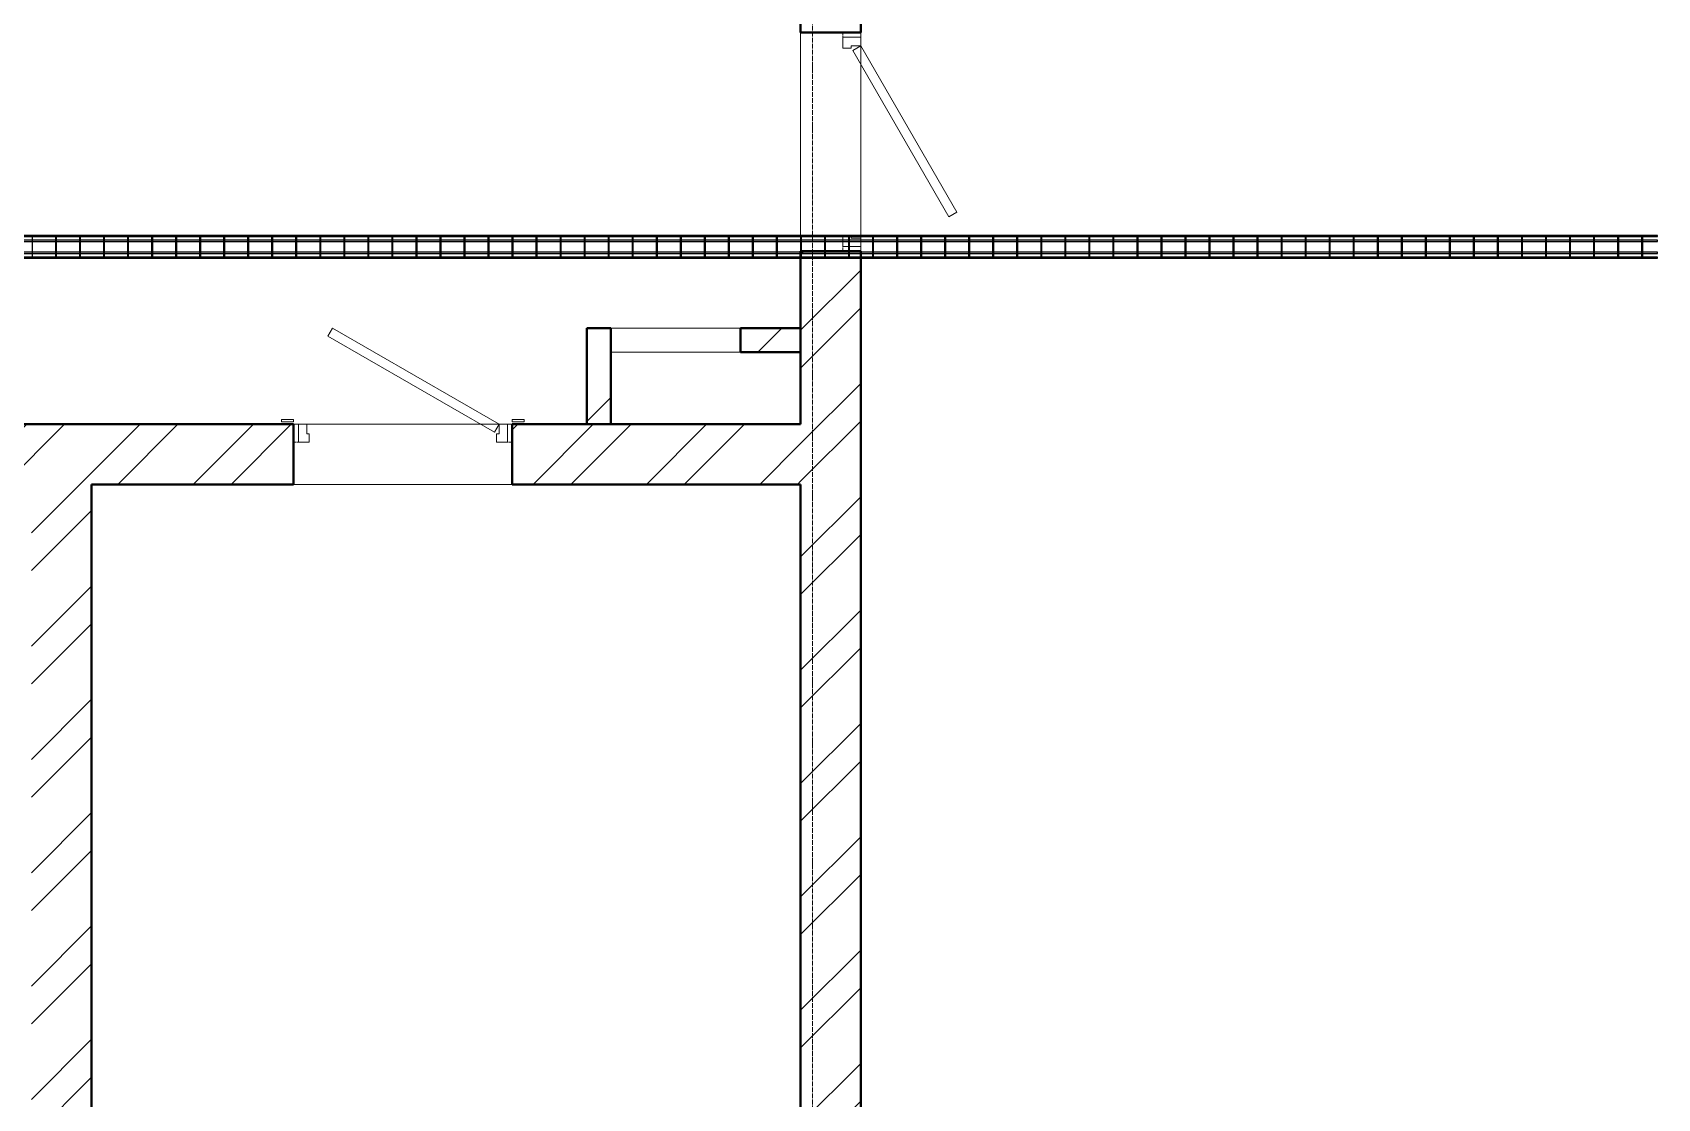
# Model space of a CAD drawing. Header units: millimetres. Extents: x 0 to 351840, y -132678 to 32417.
# Drawn here: x 318573 to 325335, y 4230 to 8665 of the extents above; entities that cross this region are included whole.
import ezdxf

# ---------------------------------------------------------------- set-up
doc = ezdxf.new("R2010")
doc.units = ezdxf.units.MM
doc.linetypes.add('BI_линия_сетки', pattern=[25, 20, -2.5, 0, -2.5])
doc.linetypes.add('BI_невидимые', pattern=[5, 3, -2])
for name, color, linetype, lineweight in [('Двери', 7, 'Continuous', 18), ('Оси', 7, 'Continuous', 9), ('Перекрытие', 7, 'Continuous', 18), ('Стены внутренние', 7, 'Continuous', 18), ('Стены несущие', 7, 'Continuous', 18)]:
    doc.layers.add(name, color=color, linetype=linetype, lineweight=lineweight)
pattern_1 = [(45, (5685.96, 5809.43), (-235.7317, 235.7317), []), (45, (5843.12, 5809.43), (-235.7317, 235.7317), [])]
pattern_2 = [(45, (5685.96, 5809.43), (-212.132, 212.132), [])]

# ---------------------------------------------------------------- blocks, each defined once
blk = doc.blocks.new('_Двери_Металлическая_Однопольная_Техническая_для_гребенок - _дверь_ДМВ_2200-910_П Д-22_-7640914--01 Подвал__-3_000____Отделочный_')
at = {"layer": 'Двери', "color": 9, "lineweight": 9}
for p, q in [((-187, 491.7), (-167.8, 525)), ((505.8, 91.7), (-187, 491.7)), ((-167.8, 525), (525, 125)), ((-330, 145), (-380, 145)), ((-380, 145), (-380, 135)), ((-330, 135), (-330, 145)), ((630, 145), (580, 145)), ((580, 145), (580, 135)), ((630, 135), (630, 145)), ((-380, 135), (-330, 135)), ((-275, 125), (-310, 125)), ((-310, 125), (-310, 50)), ((-275, 85), (-275, 125)), ((-265, 85), (-275, 85)), ((-265, 50), (-265, 85)), ((525, 125), (505.8, 91.7)), ((515, 85), (525, 85)), ((515, 50), (515, 85)), ((525, 125), (560, 125)), ((525, 85), (525, 125)), ((560, 125), (560, 50)), ((580, 135), (630, 135)), ((-310, 50), (-265, 50)), ((560, 50), (515, 50))]:
    blk.add_line(p, q, dxfattribs=at)
at = {"layer": 'Двери', "color": 9, "linetype": 'BI_невидимые', "lineweight": 9}
for p, q in [((-330, 50), (-330, 125)), ((-330, 125), (-310, 125)), ((-330, 50), (-330, 125)), ((-330, 125), (-310, 125)), ((-310, 125), (-310, 50)), ((-310, 125), (-310, 50)), ((560, 50), (560, 125)), ((560, 125), (580, 125)), ((560, 50), (560, 125)), ((560, 125), (580, 125)), ((580, 125), (580, 50)), ((580, 125), (580, 50)), ((-310, 50), (-330, 50)), ((-310, 50), (-330, 50)), ((580, 50), (560, 50)), ((580, 50), (560, 50))]:
    blk.add_line(p, q, dxfattribs=at)
blk = doc.blocks.new('_Двери_Металлические_Однопольная_Техническая_1_3_4_8 - _дверь_ДМВ_2200-910_Л Д-7  перемычка-7812094--01 Подвал__-3_000____Отделочный_')
at = {"layer": 'Двери', "color": 9, "lineweight": 9}
for p, q in [((417.8, 525), (-275, 125)), ((-255.8, 91.7), (437, 491.7)), ((437, 491.7), (417.8, 525)), ((-310, 125), (-310, 50)), ((-275, 125), (-310, 125)), ((-275, 125), (-255.8, 91.7)), ((-275, 85), (-275, 125)), ((-265, 85), (-275, 85)), ((-265, 50), (-265, 85)), ((515, 85), (525, 85)), ((515, 50), (515, 85)), ((525, 125), (560, 125)), ((525, 85), (525, 125)), ((560, 125), (560, 50)), ((-310, 50), (-265, 50)), ((560, 50), (515, 50))]:
    blk.add_line(p, q, dxfattribs=at)
at = {"layer": 'Двери', "color": 9, "linetype": 'BI_невидимые', "lineweight": 9}
for p, q in [((-330, 50), (-330, 125)), ((-330, 125), (-310, 125)), ((-330, 50), (-330, 125)), ((-330, 125), (-310, 125)), ((-310, 125), (-310, 50)), ((-310, 125), (-310, 50)), ((560, 50), (560, 125)), ((560, 125), (580, 125)), ((560, 50), (560, 125)), ((560, 125), (580, 125)), ((580, 125), (580, 50)), ((580, 125), (580, 50)), ((-310, 50), (-330, 50)), ((-310, 50), (-330, 50)), ((580, 50), (560, 50)), ((580, 50), (560, 50))]:
    blk.add_line(p, q, dxfattribs=at)
blk = doc.blocks.new('Подоснова подвал')
at = {"layer": 'Стены внутренние', "lineweight": 9}
h = blk.add_hatch(dxfattribs=at)
h.set_pattern_fill('FP_38', color=9, angle=45, style=0, pattern_type=2)
h.set_pattern_definition([(45, (5685.96, 5809.43), (-235.7317, 235.7317), []), (45, (5843.12, 5809.43), (-235.7317, 235.7317), [])])
h.paths.add_polyline_path([(27286, 6009.4), (27286, 11879.4), (27036, 11879.4), (27036, 6009.4), (27189.1, 6009.4)])
h = blk.add_hatch(dxfattribs=at)
h.set_pattern_fill('FP_49', color=9, style=0, pattern_type=2)
h.set_pattern_definition(pattern_2)
h.paths.add_polyline_path([(26245.8, 11159.4), (26245.8, 11559.4), (26145.8, 11559.4), (26145.8, 11159.4)])
h = blk.add_hatch(dxfattribs=at)
h.set_pattern_fill('FP_49', color=9, style=0, pattern_type=2)
h.set_pattern_definition(pattern_2)
h.paths.add_polyline_path([(27036, 11459.4), (27036, 11559.4), (26785.8, 11559.4), (26785.8, 11459.4)])
h = blk.add_hatch(dxfattribs=at)
h.set_pattern_fill('FP_37', color=9, angle=45, style=0, pattern_type=2)
h.set_pattern_definition(pattern_1)
h.paths.add_polyline_path([(27036, 10909.4), (27036, 11159.4), (25836, 11159.4), (25836, 10909.4)])
h.paths.add_polyline_path([(24114, 10909.4), (24926, 10909.4), (24926, 11159.4), (23186, 11159.4), (23186, 10909.4), (24086, 10909.4)])
h.paths.add_polyline_path([(22276, 10909.4), (22276, 11159.4), (21461, 11159.4), (21461, 10909.4), (21986, 10909.4)])
h.paths.add_polyline_path([(19836, 10909.4), (20551, 10909.4), (20551, 11159.4), (5736, 11159.4), (5736, 10909.4), (19586, 10909.4)])
h = blk.add_hatch(dxfattribs=at)
h.set_pattern_fill('FP_37', color=9, angle=45, style=0, pattern_type=2)
h.set_pattern_definition(pattern_1)
h.paths.add_polyline_path([(24086, 5859.4), (24086, 10909.4), (23836, 10909.4), (23836, 5859.4)])
at = {"layer": 'Оси', "color": 9, "linetype": 'BI_линия_сетки'}
blk.add_line((27086, 799.9), (27086, 35999.7), dxfattribs=at)
at = {"layer": 'Перекрытие', "color": 9, "lineweight": 9}
for p, q in [((27036, 11879.4), (27036, 12789.4)), ((27286, 12789.4), (27286, 11879.4)), ((24926, 11159.4), (25836, 11159.4)), ((25836, 10909.4), (24926, 10909.4))]:
    blk.add_line(p, q, dxfattribs=at)
at = {"layer": 'Стены внутренние', "color": 9}
for p, q in [((26245.8, 11559.4), (26785.8, 11559.4)), ((26785.8, 11459.4), (26245.8, 11459.4))]:
    blk.add_line(p, q, dxfattribs=at)
at = {"layer": 'Стены несущие', "color": 9, "lineweight": 40}
for p, q in [((27036, 13509.4), (27036, 12789.4)), ((27286, 12789.4), (27286, 13509.4)), ((27036, 12789.4), (27286, 12789.4)), ((27286, 11879.4), (27036, 11879.4)), ((27036, 11879.4), (27036, 11159.4)), ((27286, 6009.4), (27286, 11879.4)), ((26245.8, 11559.4), (26145.8, 11559.4)), ((26145.8, 11559.4), (26145.8, 11159.4)), ((26245.8, 11159.4), (26245.8, 11559.4)), ((27036, 11559.4), (26785.8, 11559.4)), ((26785.8, 11559.4), (26785.8, 11459.4)), ((26785.8, 11459.4), (27036, 11459.4)), ((24926, 11159.4), (23186, 11159.4)), ((24926, 10909.4), (24926, 11159.4)), ((27036, 11159.4), (25836, 11159.4)), ((25836, 11159.4), (25836, 10909.4)), ((24086, 10909.4), (24926, 10909.4)), ((24086, 5859.4), (24086, 10909.4)), ((25836, 10909.4), (27036, 10909.4)), ((27036, 10909.4), (27036, 6009.4))]:
    blk.add_line(p, q, dxfattribs=at)
at = {"layer": 'Двери', "color": 9, "rotation": 269.9999999999997}
blk.add_blockref('_Двери_Металлические_Однопольная_Техническая_1_3_4_8 - _дверь_ДМВ_2200-910_Л Д-7  перемычка-7812094--01 Подвал__-3_000____Отделочный_', (27161, 12459.4), dxfattribs=at)
at = {"layer": 'Двери', "color": 9}
blk.add_blockref('_Двери_Металлическая_Однопольная_Техническая_для_гребенок - _дверь_ДМВ_2200-910_П Д-22_-7640914--01 Подвал__-3_000____Отделочный_', (25256, 11034.4), dxfattribs=at)
blk = doc.blocks.new('*U81')
at = {"color": 0, "linetype": 'ByBlock', "lineweight": -2}
for p, q in [((24753.8, 47.5), (187, 47.5)), ((287.3, 42.5), (24753.8, 42.5)), ((24753.8, 27.5), (292.3, 27.5)), ((292.3, 22.5), (24753.8, 22.5)), ((17992.3, 41.5), (17992.3, 42.5)), ((17992.3, 40), (17992.3, 41.5)), ((17992.3, 37.5), (17992.3, 40)), ((17992.3, -37.5), (17992.3, 37.5)), ((18087.3, 42.5), (18087.3, 41.5)), ((18087.3, 41.5), (18087.3, 40)), ((18087.3, 40), (18087.3, 37.5)), ((18087.3, 37.5), (18087.3, -37.5)), ((18092.3, 41.5), (18092.3, 42.5)), ((18092.3, 40), (18092.3, 41.5)), ((18092.3, 37.5), (18092.3, 40)), ((18092.3, -37.5), (18092.3, 37.5)), ((18187.3, 42.5), (18187.3, 41.5)), ((18187.3, 41.5), (18187.3, 40)), ((18187.3, 40), (18187.3, 37.5)), ((18187.3, 37.5), (18187.3, -37.5)), ((18192.3, 41.5), (18192.3, 42.5)), ((18192.3, 40), (18192.3, 41.5)), ((18192.3, 37.5), (18192.3, 40)), ((18192.3, -37.5), (18192.3, 37.5)), ((18287.3, 42.5), (18287.3, 41.5)), ((18287.3, 41.5), (18287.3, 40)), ((18287.3, 40), (18287.3, 37.5)), ((18287.3, 37.5), (18287.3, -37.5)), ((18292.3, 41.5), (18292.3, 42.5)), ((18292.3, 40), (18292.3, 41.5)), ((18292.3, 37.5), (18292.3, 40)), ((18292.3, -37.5), (18292.3, 37.5)), ((18387.3, 42.5), (18387.3, 41.5)), ((18387.3, 41.5), (18387.3, 40)), ((18387.3, 40), (18387.3, 37.5)), ((18387.3, 37.5), (18387.3, -37.5)), ((18392.3, 41.5), (18392.3, 42.5)), ((18392.3, 40), (18392.3, 41.5)), ((18392.3, 37.5), (18392.3, 40)), ((18392.3, -37.5), (18392.3, 37.5)), ((18487.3, 42.5), (18487.3, 41.5)), ((18487.3, 41.5), (18487.3, 40)), ((18487.3, 40), (18487.3, 37.5)), ((18487.3, 37.5), (18487.3, -37.5)), ((18492.3, 41.5), (18492.3, 42.5)), ((18492.3, 40), (18492.3, 41.5)), ((18492.3, 37.5), (18492.3, 40)), ((18492.3, -37.5), (18492.3, 37.5)), ((18587.3, 42.5), (18587.3, 41.5)), ((18587.3, 41.5), (18587.3, 40)), ((18587.3, 40), (18587.3, 37.5)), ((18587.3, 37.5), (18587.3, -37.5)), ((18592.3, 41.5), (18592.3, 42.5)), ((18592.3, 40), (18592.3, 41.5)), ((18592.3, 37.5), (18592.3, 40)), ((18592.3, -37.5), (18592.3, 37.5)), ((18687.3, 42.5), (18687.3, 41.5)), ((18687.3, 41.5), (18687.3, 40)), ((18687.3, 40), (18687.3, 37.5)), ((18687.3, 37.5), (18687.3, -37.5)), ((18692.3, 41.5), (18692.3, 42.5)), ((18692.3, 40), (18692.3, 41.5)), ((18692.3, 37.5), (18692.3, 40)), ((18692.3, -37.5), (18692.3, 37.5)), ((18787.3, 42.5), (18787.3, 41.5)), ((18787.3, 41.5), (18787.3, 40)), ((18787.3, 40), (18787.3, 37.5)), ((18787.3, 37.5), (18787.3, -37.5)), ((18792.3, 41.5), (18792.3, 42.5)), ((18792.3, 40), (18792.3, 41.5)), ((18792.3, 37.5), (18792.3, 40)), ((18792.3, -37.5), (18792.3, 37.5)), ((18887.3, 42.5), (18887.3, 41.5)), ((18887.3, 41.5), (18887.3, 40)), ((18887.3, 40), (18887.3, 37.5)), ((18887.3, 37.5), (18887.3, -37.5)), ((18892.3, 41.5), (18892.3, 42.5)), ((18892.3, 40), (18892.3, 41.5)), ((18892.3, 37.5), (18892.3, 40)), ((18892.3, -37.5), (18892.3, 37.5)), ((18987.3, 42.5), (18987.3, 41.5)), ((18987.3, 41.5), (18987.3, 40)), ((18987.3, 40), (18987.3, 37.5)), ((18987.3, 37.5), (18987.3, -37.5)), ((18992.3, 41.5), (18992.3, 42.5)), ((18992.3, 40), (18992.3, 41.5)), ((18992.3, 37.5), (18992.3, 40)), ((18992.3, -37.5), (18992.3, 37.5)), ((19087.3, 42.5), (19087.3, 41.5)), ((19087.3, 41.5), (19087.3, 40)), ((19087.3, 40), (19087.3, 37.5)), ((19087.3, 37.5), (19087.3, -37.5)), ((19092.3, 41.5), (19092.3, 42.5)), ((19092.3, 40), (19092.3, 41.5)), ((19092.3, 37.5), (19092.3, 40)), ((19092.3, -37.5), (19092.3, 37.5)), ((19187.3, 42.5), (19187.3, 41.5)), ((19187.3, 41.5), (19187.3, 40)), ((19187.3, 40), (19187.3, 37.5)), ((19187.3, 37.5), (19187.3, -37.5)), ((19192.3, 41.5), (19192.3, 42.5)), ((19192.3, 40), (19192.3, 41.5)), ((19192.3, 37.5), (19192.3, 40)), ((19192.3, -37.5), (19192.3, 37.5)), ((19287.3, 42.5), (19287.3, 41.5)), ((19287.3, 41.5), (19287.3, 40)), ((19287.3, 40), (19287.3, 37.5)), ((19287.3, 37.5), (19287.3, -37.5)), ((19292.3, 41.5), (19292.3, 42.5)), ((19292.3, 40), (19292.3, 41.5)), ((19292.3, 37.5), (19292.3, 40)), ((19292.3, -37.5), (19292.3, 37.5)), ((19387.3, 42.5), (19387.3, 41.5)), ((19387.3, 41.5), (19387.3, 40)), ((19387.3, 40), (19387.3, 37.5)), ((19387.3, 37.5), (19387.3, -37.5)), ((19392.3, 41.5), (19392.3, 42.5)), ((19392.3, 40), (19392.3, 41.5)), ((19392.3, 37.5), (19392.3, 40)), ((19392.3, -37.5), (19392.3, 37.5)), ((19487.3, 42.5), (19487.3, 41.5)), ((19487.3, 41.5), (19487.3, 40)), ((19487.3, 40), (19487.3, 37.5)), ((19487.3, 37.5), (19487.3, -37.5)), ((19492.3, 41.5), (19492.3, 42.5)), ((19492.3, 40), (19492.3, 41.5)), ((19492.3, 37.5), (19492.3, 40)), ((19492.3, -37.5), (19492.3, 37.5)), ((19587.3, 42.5), (19587.3, 41.5)), ((19587.3, 41.5), (19587.3, 40)), ((19587.3, 40), (19587.3, 37.5)), ((19587.3, 37.5), (19587.3, -37.5)), ((19592.3, 41.5), (19592.3, 42.5)), ((19592.3, 40), (19592.3, 41.5)), ((19592.3, 37.5), (19592.3, 40)), ((19592.3, -37.5), (19592.3, 37.5)), ((19687.3, 42.5), (19687.3, 41.5)), ((19687.3, 41.5), (19687.3, 40)), ((19687.3, 40), (19687.3, 37.5)), ((19687.3, 37.5), (19687.3, -37.5)), ((19692.3, 41.5), (19692.3, 42.5)), ((19692.3, 40), (19692.3, 41.5)), ((19692.3, 37.5), (19692.3, 40)), ((19692.3, -37.5), (19692.3, 37.5)), ((19787.3, 42.5), (19787.3, 41.5)), ((19787.3, 41.5), (19787.3, 40)), ((19787.3, 40), (19787.3, 37.5)), ((19787.3, 37.5), (19787.3, -37.5)), ((19792.3, 41.5), (19792.3, 42.5)), ((19792.3, 40), (19792.3, 41.5)), ((19792.3, 37.5), (19792.3, 40)), ((19792.3, -37.5), (19792.3, 37.5)), ((19887.3, 42.5), (19887.3, 41.5)), ((19887.3, 41.5), (19887.3, 40)), ((19887.3, 40), (19887.3, 37.5)), ((19887.3, 37.5), (19887.3, -37.5)), ((19892.3, 41.5), (19892.3, 42.5)), ((19892.3, 40), (19892.3, 41.5)), ((19892.3, 37.5), (19892.3, 40)), ((19892.3, -37.5), (19892.3, 37.5)), ((19987.3, 42.5), (19987.3, 41.5)), ((19987.3, 41.5), (19987.3, 40)), ((19987.3, 40), (19987.3, 37.5)), ((19987.3, 37.5), (19987.3, -37.5)), ((19992.3, 41.5), (19992.3, 42.5)), ((19992.3, 40), (19992.3, 41.5)), ((19992.3, 37.5), (19992.3, 40)), ((19992.3, -37.5), (19992.3, 37.5)), ((20087.3, 42.5), (20087.3, 41.5)), ((20087.3, 41.5), (20087.3, 40)), ((20087.3, 40), (20087.3, 37.5)), ((20087.3, 37.5), (20087.3, -37.5)), ((20092.3, 41.5), (20092.3, 42.5)), ((20092.3, 40), (20092.3, 41.5)), ((20092.3, 37.5), (20092.3, 40)), ((20092.3, -37.5), (20092.3, 37.5)), ((20187.3, 42.5), (20187.3, 41.5)), ((20187.3, 41.5), (20187.3, 40)), ((20187.3, 40), (20187.3, 37.5)), ((20187.3, 37.5), (20187.3, -37.5)), ((20192.3, 41.5), (20192.3, 42.5)), ((20192.3, 40), (20192.3, 41.5)), ((20192.3, 37.5), (20192.3, 40)), ((20192.3, -37.5), (20192.3, 37.5)), ((20287.3, 42.5), (20287.3, 41.5)), ((20287.3, 41.5), (20287.3, 40)), ((20287.3, 40), (20287.3, 37.5)), ((20287.3, 37.5), (20287.3, -37.5)), ((20292.3, 41.5), (20292.3, 42.5)), ((20292.3, 40), (20292.3, 41.5)), ((20292.3, 37.5), (20292.3, 40)), ((20292.3, -37.5), (20292.3, 37.5)), ((20387.3, 42.5), (20387.3, 41.5)), ((20387.3, 41.5), (20387.3, 40)), ((20387.3, 40), (20387.3, 37.5)), ((20387.3, 37.5), (20387.3, -37.5)), ((20392.3, 41.5), (20392.3, 42.5)), ((20392.3, 40), (20392.3, 41.5)), ((20392.3, 37.5), (20392.3, 40)), ((20392.3, -37.5), (20392.3, 37.5)), ((20487.3, 42.5), (20487.3, 41.5)), ((20487.3, 41.5), (20487.3, 40)), ((20487.3, 40), (20487.3, 37.5)), ((20487.3, 37.5), (20487.3, -37.5)), ((20492.3, 41.5), (20492.3, 42.5)), ((20492.3, 40), (20492.3, 41.5)), ((20492.3, 37.5), (20492.3, 40)), ((20492.3, -37.5), (20492.3, 37.5)), ((20587.3, 42.5), (20587.3, 41.5)), ((20587.3, 41.5), (20587.3, 40)), ((20587.3, 40), (20587.3, 37.5)), ((20587.3, 37.5), (20587.3, -37.5)), ((20592.3, 41.5), (20592.3, 42.5)), ((20592.3, 40), (20592.3, 41.5)), ((20592.3, 37.5), (20592.3, 40)), ((20592.3, -37.5), (20592.3, 37.5)), ((20687.3, 42.5), (20687.3, 41.5)), ((20687.3, 41.5), (20687.3, 40)), ((20687.3, 40), (20687.3, 37.5)), ((20687.3, 37.5), (20687.3, -37.5)), ((20692.3, 41.5), (20692.3, 42.5)), ((20692.3, 40), (20692.3, 41.5)), ((20692.3, 37.5), (20692.3, 40)), ((20692.3, -37.5), (20692.3, 37.5)), ((20787.3, 42.5), (20787.3, 41.5)), ((20787.3, 41.5), (20787.3, 40)), ((20787.3, 40), (20787.3, 37.5)), ((20787.3, 37.5), (20787.3, -37.5)), ((20792.3, 41.5), (20792.3, 42.5)), ((20792.3, 40), (20792.3, 41.5)), ((20792.3, 37.5), (20792.3, 40)), ((20792.3, -37.5), (20792.3, 37.5)), ((20887.3, 42.5), (20887.3, 41.5)), ((20887.3, 41.5), (20887.3, 40)), ((20887.3, 40), (20887.3, 37.5)), ((20887.3, 37.5), (20887.3, -37.5)), ((20892.3, 41.5), (20892.3, 42.5)), ((20892.3, 40), (20892.3, 41.5)), ((20892.3, 37.5), (20892.3, 40)), ((20892.3, -37.5), (20892.3, 37.5)), ((20987.3, 42.5), (20987.3, 41.5)), ((20987.3, 41.5), (20987.3, 40)), ((20987.3, 40), (20987.3, 37.5)), ((20987.3, 37.5), (20987.3, -37.5)), ((20992.3, 41.5), (20992.3, 42.5)), ((20992.3, 40), (20992.3, 41.5)), ((20992.3, 37.5), (20992.3, 40)), ((20992.3, -37.5), (20992.3, 37.5)), ((21087.3, 42.5), (21087.3, 41.5)), ((21087.3, 41.5), (21087.3, 40)), ((21087.3, 40), (21087.3, 37.5)), ((21087.3, 37.5), (21087.3, -37.5)), ((21092.3, 41.5), (21092.3, 42.5)), ((21092.3, 40), (21092.3, 41.5)), ((21092.3, 37.5), (21092.3, 40)), ((21092.3, -37.5), (21092.3, 37.5)), ((21187.3, 42.5), (21187.3, 41.5)), ((21187.3, 41.5), (21187.3, 40)), ((21187.3, 40), (21187.3, 37.5)), ((21187.3, 37.5), (21187.3, -37.5)), ((21192.3, 41.5), (21192.3, 42.5)), ((21192.3, 40), (21192.3, 41.5)), ((21192.3, 37.5), (21192.3, 40)), ((21192.3, -37.5), (21192.3, 37.5)), ((21287.3, 42.5), (21287.3, 41.5)), ((21287.3, 41.5), (21287.3, 40)), ((21287.3, 40), (21287.3, 37.5)), ((21287.3, 37.5), (21287.3, -37.5)), ((21292.3, 41.5), (21292.3, 42.5)), ((21292.3, 40), (21292.3, 41.5)), ((21292.3, 37.5), (21292.3, 40)), ((21292.3, -37.5), (21292.3, 37.5)), ((21387.3, 42.5), (21387.3, 41.5)), ((21387.3, 41.5), (21387.3, 40)), ((21387.3, 40), (21387.3, 37.5)), ((21387.3, 37.5), (21387.3, -37.5)), ((21392.3, 41.5), (21392.3, 42.5)), ((21392.3, 40), (21392.3, 41.5)), ((21392.3, 37.5), (21392.3, 40)), ((21392.3, -37.5), (21392.3, 37.5)), ((21487.3, 42.5), (21487.3, 41.5)), ((21487.3, 41.5), (21487.3, 40)), ((21487.3, 40), (21487.3, 37.5)), ((21487.3, 37.5), (21487.3, -37.5)), ((21492.3, 41.5), (21492.3, 42.5)), ((21492.3, 40), (21492.3, 41.5)), ((21492.3, 37.5), (21492.3, 40)), ((21492.3, -37.5), (21492.3, 37.5)), ((21587.3, 42.5), (21587.3, 41.5)), ((21587.3, 41.5), (21587.3, 40)), ((21587.3, 40), (21587.3, 37.5)), ((21587.3, 37.5), (21587.3, -37.5)), ((21592.3, 41.5), (21592.3, 42.5)), ((21592.3, 40), (21592.3, 41.5)), ((21592.3, 37.5), (21592.3, 40)), ((21592.3, -37.5), (21592.3, 37.5)), ((21687.3, 42.5), (21687.3, 41.5)), ((21687.3, 41.5), (21687.3, 40)), ((21687.3, 40), (21687.3, 37.5)), ((21687.3, 37.5), (21687.3, -37.5)), ((21692.3, 41.5), (21692.3, 42.5)), ((21692.3, 40), (21692.3, 41.5)), ((21692.3, 37.5), (21692.3, 40)), ((21692.3, -37.5), (21692.3, 37.5)), ((21787.3, 42.5), (21787.3, 41.5)), ((21787.3, 41.5), (21787.3, 40)), ((21787.3, 40), (21787.3, 37.5)), ((21787.3, 37.5), (21787.3, -37.5)), ((21792.3, 41.5), (21792.3, 42.5)), ((21792.3, 40), (21792.3, 41.5)), ((21792.3, 37.5), (21792.3, 40)), ((21792.3, -37.5), (21792.3, 37.5)), ((21887.3, 42.5), (21887.3, 41.5)), ((21887.3, 41.5), (21887.3, 40)), ((21887.3, 40), (21887.3, 37.5)), ((21887.3, 37.5), (21887.3, -37.5)), ((21892.3, 41.5), (21892.3, 42.5)), ((21892.3, 40), (21892.3, 41.5)), ((21892.3, 37.5), (21892.3, 40)), ((21892.3, -37.5), (21892.3, 37.5)), ((21987.3, 42.5), (21987.3, 41.5)), ((21987.3, 41.5), (21987.3, 40)), ((21987.3, 40), (21987.3, 37.5)), ((21987.3, 37.5), (21987.3, -37.5)), ((21992.3, 41.5), (21992.3, 42.5)), ((21992.3, 40), (21992.3, 41.5)), ((21992.3, 37.5), (21992.3, 40)), ((21992.3, -37.5), (21992.3, 37.5)), ((22087.3, 42.5), (22087.3, 41.5)), ((22087.3, 41.5), (22087.3, 40)), ((22087.3, 40), (22087.3, 37.5)), ((22087.3, 37.5), (22087.3, -37.5)), ((22092.3, 41.5), (22092.3, 42.5)), ((22092.3, 40), (22092.3, 41.5)), ((22092.3, 37.5), (22092.3, 40)), ((22092.3, -37.5), (22092.3, 37.5)), ((22187.3, 42.5), (22187.3, 41.5)), ((22187.3, 41.5), (22187.3, 40)), ((22187.3, 40), (22187.3, 37.5)), ((22187.3, 37.5), (22187.3, -37.5)), ((22192.3, 41.5), (22192.3, 42.5)), ((22192.3, 40), (22192.3, 41.5)), ((22192.3, 37.5), (22192.3, 40)), ((22192.3, -37.5), (22192.3, 37.5)), ((22287.3, 42.5), (22287.3, 41.5)), ((22287.3, 41.5), (22287.3, 40)), ((22287.3, 40), (22287.3, 37.5)), ((22287.3, 37.5), (22287.3, -37.5)), ((22292.3, 41.5), (22292.3, 42.5)), ((22292.3, 40), (22292.3, 41.5)), ((22292.3, 37.5), (22292.3, 40)), ((22292.3, -37.5), (22292.3, 37.5)), ((22387.3, 42.5), (22387.3, 41.5)), ((22387.3, 41.5), (22387.3, 40)), ((22387.3, 40), (22387.3, 37.5)), ((22387.3, 37.5), (22387.3, -37.5)), ((22392.3, 41.5), (22392.3, 42.5)), ((22392.3, 40), (22392.3, 41.5)), ((22392.3, 37.5), (22392.3, 40)), ((22392.3, -37.5), (22392.3, 37.5)), ((22487.3, 42.5), (22487.3, 41.5)), ((22487.3, 41.5), (22487.3, 40)), ((22487.3, 40), (22487.3, 37.5)), ((22487.3, 37.5), (22487.3, -37.5)), ((22492.3, 41.5), (22492.3, 42.5)), ((22492.3, 40), (22492.3, 41.5)), ((22492.3, 37.5), (22492.3, 40)), ((22492.3, -37.5), (22492.3, 37.5)), ((22587.3, 42.5), (22587.3, 41.5)), ((22587.3, 41.5), (22587.3, 40)), ((22587.3, 40), (22587.3, 37.5)), ((22587.3, 37.5), (22587.3, -37.5)), ((22592.3, 41.5), (22592.3, 42.5)), ((22592.3, 40), (22592.3, 41.5)), ((22592.3, 37.5), (22592.3, 40)), ((22592.3, -37.5), (22592.3, 37.5)), ((22687.3, 42.5), (22687.3, 41.5)), ((22687.3, 41.5), (22687.3, 40)), ((22687.3, 40), (22687.3, 37.5)), ((22687.3, 37.5), (22687.3, -37.5)), ((22692.3, 41.5), (22692.3, 42.5)), ((22692.3, 40), (22692.3, 41.5)), ((22692.3, 37.5), (22692.3, 40)), ((22692.3, -37.5), (22692.3, 37.5)), ((22787.3, 42.5), (22787.3, 41.5)), ((22787.3, 41.5), (22787.3, 40)), ((22787.3, 40), (22787.3, 37.5)), ((22787.3, 37.5), (22787.3, -37.5)), ((22792.3, 41.5), (22792.3, 42.5)), ((22792.3, 40), (22792.3, 41.5)), ((22792.3, 37.5), (22792.3, 40)), ((22792.3, -37.5), (22792.3, 37.5)), ((22887.3, 42.5), (22887.3, 41.5)), ((22887.3, 41.5), (22887.3, 40)), ((22887.3, 40), (22887.3, 37.5)), ((22887.3, 37.5), (22887.3, -37.5)), ((22892.3, 41.5), (22892.3, 42.5)), ((22892.3, 40), (22892.3, 41.5)), ((22892.3, 37.5), (22892.3, 40)), ((22892.3, -37.5), (22892.3, 37.5)), ((22987.3, 42.5), (22987.3, 41.5)), ((22987.3, 41.5), (22987.3, 40)), ((22987.3, 40), (22987.3, 37.5)), ((22987.3, 37.5), (22987.3, -37.5)), ((22992.3, 41.5), (22992.3, 42.5)), ((22992.3, 40), (22992.3, 41.5)), ((22992.3, 37.5), (22992.3, 40)), ((22992.3, -37.5), (22992.3, 37.5)), ((23087.3, 42.5), (23087.3, 41.5)), ((23087.3, 41.5), (23087.3, 40)), ((23087.3, 40), (23087.3, 37.5)), ((23087.3, 37.5), (23087.3, -37.5)), ((23092.3, 41.5), (23092.3, 42.5)), ((23092.3, 40), (23092.3, 41.5)), ((23092.3, 37.5), (23092.3, 40)), ((23092.3, -37.5), (23092.3, 37.5)), ((23187.3, 42.5), (23187.3, 41.5)), ((23187.3, 41.5), (23187.3, 40)), ((23187.3, 40), (23187.3, 37.5)), ((23187.3, 37.5), (23187.3, -37.5)), ((23192.3, 41.5), (23192.3, 42.5)), ((23192.3, 40), (23192.3, 41.5)), ((23192.3, 37.5), (23192.3, 40)), ((23192.3, -37.5), (23192.3, 37.5)), ((23287.3, 42.5), (23287.3, 41.5)), ((23287.3, 41.5), (23287.3, 40)), ((23287.3, 40), (23287.3, 37.5)), ((23287.3, 37.5), (23287.3, -37.5)), ((23292.3, 41.5), (23292.3, 42.5)), ((23292.3, 40), (23292.3, 41.5)), ((23292.3, 37.5), (23292.3, 40)), ((23292.3, -37.5), (23292.3, 37.5)), ((23387.3, 42.5), (23387.3, 41.5)), ((23387.3, 41.5), (23387.3, 40)), ((23387.3, 40), (23387.3, 37.5)), ((23387.3, 37.5), (23387.3, -37.5)), ((23392.3, 41.5), (23392.3, 42.5)), ((23392.3, 40), (23392.3, 41.5)), ((23392.3, 37.5), (23392.3, 40)), ((23392.3, -37.5), (23392.3, 37.5)), ((23487.3, 42.5), (23487.3, 41.5)), ((23487.3, 41.5), (23487.3, 40)), ((23487.3, 40), (23487.3, 37.5)), ((23487.3, 37.5), (23487.3, -37.5)), ((23492.3, 41.5), (23492.3, 42.5)), ((23492.3, 40), (23492.3, 41.5)), ((23492.3, 37.5), (23492.3, 40)), ((23492.3, -37.5), (23492.3, 37.5)), ((23587.3, 42.5), (23587.3, 41.5)), ((23587.3, 41.5), (23587.3, 40)), ((23587.3, 40), (23587.3, 37.5)), ((23587.3, 37.5), (23587.3, -37.5)), ((23592.3, 41.5), (23592.3, 42.5)), ((23592.3, 40), (23592.3, 41.5)), ((23592.3, 37.5), (23592.3, 40)), ((23592.3, -37.5), (23592.3, 37.5)), ((23687.3, 42.5), (23687.3, 41.5)), ((23687.3, 41.5), (23687.3, 40)), ((23687.3, 40), (23687.3, 37.5)), ((23687.3, 37.5), (23687.3, -37.5)), ((23692.3, 41.5), (23692.3, 42.5)), ((23692.3, 40), (23692.3, 41.5)), ((23692.3, 37.5), (23692.3, 40)), ((23692.3, -37.5), (23692.3, 37.5)), ((23787.3, 42.5), (23787.3, 41.5)), ((23787.3, 41.5), (23787.3, 40)), ((23787.3, 40), (23787.3, 37.5)), ((23787.3, 37.5), (23787.3, -37.5)), ((23792.3, 41.5), (23792.3, 42.5)), ((23792.3, 40), (23792.3, 41.5)), ((23792.3, 37.5), (23792.3, 40)), ((23792.3, -37.5), (23792.3, 37.5)), ((23887.3, 42.5), (23887.3, 41.5)), ((23887.3, 41.5), (23887.3, 40)), ((23887.3, 40), (23887.3, 37.5)), ((23887.3, 37.5), (23887.3, -37.5)), ((23892.3, 41.5), (23892.3, 42.5)), ((23892.3, 40), (23892.3, 41.5)), ((23892.3, 37.5), (23892.3, 40)), ((23892.3, -37.5), (23892.3, 37.5)), ((23987.3, 42.5), (23987.3, 41.5)), ((23987.3, 41.5), (23987.3, 40)), ((23987.3, 40), (23987.3, 37.5)), ((23987.3, 37.5), (23987.3, -37.5)), ((23992.3, 41.5), (23992.3, 42.5)), ((23992.3, 40), (23992.3, 41.5)), ((23992.3, 37.5), (23992.3, 40)), ((23992.3, -37.5), (23992.3, 37.5)), ((24087.3, 42.5), (24087.3, 41.5)), ((24087.3, 41.5), (24087.3, 40)), ((24087.3, 40), (24087.3, 37.5)), ((24087.3, 37.5), (24087.3, -37.5)), ((24092.3, 41.5), (24092.3, 42.5)), ((24092.3, 40), (24092.3, 41.5)), ((24092.3, 37.5), (24092.3, 40)), ((24092.3, -37.5), (24092.3, 37.5)), ((24187.3, 42.5), (24187.3, 41.5)), ((24187.3, 41.5), (24187.3, 40)), ((24187.3, 40), (24187.3, 37.5)), ((24187.3, 37.5), (24187.3, -37.5)), ((24192.3, 41.5), (24192.3, 42.5)), ((24192.3, 40), (24192.3, 41.5)), ((24192.3, 37.5), (24192.3, 40)), ((24192.3, -37.5), (24192.3, 37.5)), ((24287.3, 42.5), (24287.3, 41.5)), ((24287.3, 41.5), (24287.3, 40)), ((24287.3, 40), (24287.3, 37.5)), ((24287.3, 37.5), (24287.3, -37.5)), ((24292.3, 41.5), (24292.3, 42.5)), ((24292.3, 40), (24292.3, 41.5)), ((24292.3, 37.5), (24292.3, 40)), ((24292.3, -37.5), (24292.3, 37.5)), ((24387.3, 42.5), (24387.3, 41.5)), ((24387.3, 41.5), (24387.3, 40)), ((24387.3, 40), (24387.3, 37.5)), ((24387.3, 37.5), (24387.3, -37.5)), ((24392.3, 41.5), (24392.3, 42.5)), ((24392.3, 40), (24392.3, 41.5)), ((24392.3, 37.5), (24392.3, 40)), ((24392.3, -37.5), (24392.3, 37.5)), ((24487.3, 42.5), (24487.3, 41.5)), ((24487.3, 41.5), (24487.3, 40)), ((24487.3, 40), (24487.3, 37.5)), ((24487.3, 37.5), (24487.3, -37.5)), ((24492.3, 41.5), (24492.3, 42.5)), ((24492.3, 40), (24492.3, 41.5)), ((24492.3, 37.5), (24492.3, 40)), ((24492.3, -37.5), (24492.3, 37.5)), ((24587.3, 42.5), (24587.3, 41.5)), ((24587.3, 41.5), (24587.3, 40)), ((24587.3, 40), (24587.3, 37.5)), ((24587.3, 37.5), (24587.3, -37.5)), ((24592.3, 41.5), (24592.3, 42.5)), ((24592.3, 40), (24592.3, 41.5)), ((24592.3, 37.5), (24592.3, 40)), ((24592.3, -37.5), (24592.3, 37.5)), ((24687.3, 42.5), (24687.3, 41.5)), ((24687.3, 41.5), (24687.3, 40)), ((24687.3, 40), (24687.3, 37.5)), ((24687.3, 37.5), (24687.3, -37.5)), ((24692.3, 41.5), (24692.3, 42.5)), ((24692.3, 40), (24692.3, 41.5)), ((24692.3, 37.5), (24692.3, 40)), ((24692.3, -37.5), (24692.3, 37.5)), ((24753.8, 47.5), (24750.8, 47.5)), ((24753.8, 42.5), (24753.8, 47.5)), ((24753.8, 22.5), (24753.8, 27.5)), ((187, -47.5), (24753.8, -47.5)), ((24753.8, -42.5), (287.3, -42.5)), ((24753.8, -22.5), (292.3, -22.5)), ((292.3, -27.5), (24753.8, -27.5)), ((17992.3, -40), (17992.3, -37.5)), ((17992.3, -41.5), (17992.3, -40)), ((17992.3, -42.5), (17992.3, -41.5)), ((18087.3, -37.5), (18087.3, -40)), ((18087.3, -40), (18087.3, -41.5)), ((18087.3, -41.5), (18087.3, -42.5)), ((18092.3, -40), (18092.3, -37.5)), ((18092.3, -41.5), (18092.3, -40)), ((18092.3, -42.5), (18092.3, -41.5)), ((18187.3, -37.5), (18187.3, -40)), ((18187.3, -40), (18187.3, -41.5)), ((18187.3, -41.5), (18187.3, -42.5)), ((18192.3, -40), (18192.3, -37.5)), ((18192.3, -41.5), (18192.3, -40)), ((18192.3, -42.5), (18192.3, -41.5)), ((18287.3, -37.5), (18287.3, -40)), ((18287.3, -40), (18287.3, -41.5)), ((18287.3, -41.5), (18287.3, -42.5)), ((18292.3, -40), (18292.3, -37.5)), ((18292.3, -41.5), (18292.3, -40)), ((18292.3, -42.5), (18292.3, -41.5)), ((18387.3, -37.5), (18387.3, -40)), ((18387.3, -40), (18387.3, -41.5)), ((18387.3, -41.5), (18387.3, -42.5)), ((18392.3, -40), (18392.3, -37.5)), ((18392.3, -41.5), (18392.3, -40)), ((18392.3, -42.5), (18392.3, -41.5)), ((18487.3, -37.5), (18487.3, -40)), ((18487.3, -40), (18487.3, -41.5)), ((18487.3, -41.5), (18487.3, -42.5)), ((18492.3, -40), (18492.3, -37.5)), ((18492.3, -41.5), (18492.3, -40)), ((18492.3, -42.5), (18492.3, -41.5)), ((18587.3, -37.5), (18587.3, -40)), ((18587.3, -40), (18587.3, -41.5)), ((18587.3, -41.5), (18587.3, -42.5)), ((18592.3, -40), (18592.3, -37.5)), ((18592.3, -41.5), (18592.3, -40)), ((18592.3, -42.5), (18592.3, -41.5)), ((18687.3, -37.5), (18687.3, -40)), ((18687.3, -40), (18687.3, -41.5)), ((18687.3, -41.5), (18687.3, -42.5)), ((18692.3, -40), (18692.3, -37.5)), ((18692.3, -41.5), (18692.3, -40)), ((18692.3, -42.5), (18692.3, -41.5)), ((18787.3, -37.5), (18787.3, -40)), ((18787.3, -40), (18787.3, -41.5)), ((18787.3, -41.5), (18787.3, -42.5)), ((18792.3, -40), (18792.3, -37.5)), ((18792.3, -41.5), (18792.3, -40)), ((18792.3, -42.5), (18792.3, -41.5)), ((18887.3, -37.5), (18887.3, -40)), ((18887.3, -40), (18887.3, -41.5)), ((18887.3, -41.5), (18887.3, -42.5)), ((18892.3, -40), (18892.3, -37.5)), ((18892.3, -41.5), (18892.3, -40)), ((18892.3, -42.5), (18892.3, -41.5)), ((18987.3, -37.5), (18987.3, -40)), ((18987.3, -40), (18987.3, -41.5)), ((18987.3, -41.5), (18987.3, -42.5)), ((18992.3, -40), (18992.3, -37.5)), ((18992.3, -41.5), (18992.3, -40)), ((18992.3, -42.5), (18992.3, -41.5)), ((19087.3, -37.5), (19087.3, -40)), ((19087.3, -40), (19087.3, -41.5)), ((19087.3, -41.5), (19087.3, -42.5)), ((19092.3, -40), (19092.3, -37.5)), ((19092.3, -41.5), (19092.3, -40)), ((19092.3, -42.5), (19092.3, -41.5)), ((19187.3, -37.5), (19187.3, -40)), ((19187.3, -40), (19187.3, -41.5)), ((19187.3, -41.5), (19187.3, -42.5)), ((19192.3, -40), (19192.3, -37.5)), ((19192.3, -41.5), (19192.3, -40)), ((19192.3, -42.5), (19192.3, -41.5)), ((19287.3, -37.5), (19287.3, -40)), ((19287.3, -40), (19287.3, -41.5)), ((19287.3, -41.5), (19287.3, -42.5)), ((19292.3, -40), (19292.3, -37.5)), ((19292.3, -41.5), (19292.3, -40)), ((19292.3, -42.5), (19292.3, -41.5)), ((19387.3, -37.5), (19387.3, -40)), ((19387.3, -40), (19387.3, -41.5)), ((19387.3, -41.5), (19387.3, -42.5)), ((19392.3, -40), (19392.3, -37.5)), ((19392.3, -41.5), (19392.3, -40)), ((19392.3, -42.5), (19392.3, -41.5)), ((19487.3, -37.5), (19487.3, -40)), ((19487.3, -40), (19487.3, -41.5)), ((19487.3, -41.5), (19487.3, -42.5)), ((19492.3, -40), (19492.3, -37.5)), ((19492.3, -41.5), (19492.3, -40)), ((19492.3, -42.5), (19492.3, -41.5)), ((19587.3, -37.5), (19587.3, -40)), ((19587.3, -40), (19587.3, -41.5)), ((19587.3, -41.5), (19587.3, -42.5)), ((19592.3, -40), (19592.3, -37.5)), ((19592.3, -41.5), (19592.3, -40)), ((19592.3, -42.5), (19592.3, -41.5)), ((19687.3, -37.5), (19687.3, -40)), ((19687.3, -40), (19687.3, -41.5)), ((19687.3, -41.5), (19687.3, -42.5)), ((19692.3, -40), (19692.3, -37.5)), ((19692.3, -41.5), (19692.3, -40)), ((19692.3, -42.5), (19692.3, -41.5)), ((19787.3, -37.5), (19787.3, -40)), ((19787.3, -40), (19787.3, -41.5)), ((19787.3, -41.5), (19787.3, -42.5)), ((19792.3, -40), (19792.3, -37.5)), ((19792.3, -41.5), (19792.3, -40)), ((19792.3, -42.5), (19792.3, -41.5)), ((19887.3, -37.5), (19887.3, -40)), ((19887.3, -40), (19887.3, -41.5)), ((19887.3, -41.5), (19887.3, -42.5)), ((19892.3, -40), (19892.3, -37.5)), ((19892.3, -41.5), (19892.3, -40)), ((19892.3, -42.5), (19892.3, -41.5)), ((19987.3, -37.5), (19987.3, -40)), ((19987.3, -40), (19987.3, -41.5)), ((19987.3, -41.5), (19987.3, -42.5)), ((19992.3, -40), (19992.3, -37.5)), ((19992.3, -41.5), (19992.3, -40)), ((19992.3, -42.5), (19992.3, -41.5)), ((20087.3, -37.5), (20087.3, -40)), ((20087.3, -40), (20087.3, -41.5)), ((20087.3, -41.5), (20087.3, -42.5)), ((20092.3, -40), (20092.3, -37.5)), ((20092.3, -41.5), (20092.3, -40)), ((20092.3, -42.5), (20092.3, -41.5)), ((20187.3, -37.5), (20187.3, -40)), ((20187.3, -40), (20187.3, -41.5)), ((20187.3, -41.5), (20187.3, -42.5)), ((20192.3, -40), (20192.3, -37.5)), ((20192.3, -41.5), (20192.3, -40)), ((20192.3, -42.5), (20192.3, -41.5)), ((20287.3, -37.5), (20287.3, -40)), ((20287.3, -40), (20287.3, -41.5)), ((20287.3, -41.5), (20287.3, -42.5)), ((20292.3, -40), (20292.3, -37.5)), ((20292.3, -41.5), (20292.3, -40)), ((20292.3, -42.5), (20292.3, -41.5)), ((20387.3, -37.5), (20387.3, -40)), ((20387.3, -40), (20387.3, -41.5)), ((20387.3, -41.5), (20387.3, -42.5)), ((20392.3, -40), (20392.3, -37.5)), ((20392.3, -41.5), (20392.3, -40)), ((20392.3, -42.5), (20392.3, -41.5)), ((20487.3, -37.5), (20487.3, -40)), ((20487.3, -40), (20487.3, -41.5)), ((20487.3, -41.5), (20487.3, -42.5)), ((20492.3, -40), (20492.3, -37.5)), ((20492.3, -41.5), (20492.3, -40)), ((20492.3, -42.5), (20492.3, -41.5)), ((20587.3, -37.5), (20587.3, -40)), ((20587.3, -40), (20587.3, -41.5)), ((20587.3, -41.5), (20587.3, -42.5)), ((20592.3, -40), (20592.3, -37.5)), ((20592.3, -41.5), (20592.3, -40)), ((20592.3, -42.5), (20592.3, -41.5)), ((20687.3, -37.5), (20687.3, -40)), ((20687.3, -40), (20687.3, -41.5)), ((20687.3, -41.5), (20687.3, -42.5)), ((20692.3, -40), (20692.3, -37.5)), ((20692.3, -41.5), (20692.3, -40)), ((20692.3, -42.5), (20692.3, -41.5)), ((20787.3, -37.5), (20787.3, -40)), ((20787.3, -40), (20787.3, -41.5)), ((20787.3, -41.5), (20787.3, -42.5)), ((20792.3, -40), (20792.3, -37.5)), ((20792.3, -41.5), (20792.3, -40)), ((20792.3, -42.5), (20792.3, -41.5)), ((20887.3, -37.5), (20887.3, -40)), ((20887.3, -40), (20887.3, -41.5)), ((20887.3, -41.5), (20887.3, -42.5)), ((20892.3, -40), (20892.3, -37.5)), ((20892.3, -41.5), (20892.3, -40)), ((20892.3, -42.5), (20892.3, -41.5)), ((20987.3, -37.5), (20987.3, -40)), ((20987.3, -40), (20987.3, -41.5)), ((20987.3, -41.5), (20987.3, -42.5)), ((20992.3, -40), (20992.3, -37.5)), ((20992.3, -41.5), (20992.3, -40)), ((20992.3, -42.5), (20992.3, -41.5)), ((21087.3, -37.5), (21087.3, -40)), ((21087.3, -40), (21087.3, -41.5)), ((21087.3, -41.5), (21087.3, -42.5)), ((21092.3, -40), (21092.3, -37.5)), ((21092.3, -41.5), (21092.3, -40)), ((21092.3, -42.5), (21092.3, -41.5)), ((21187.3, -37.5), (21187.3, -40)), ((21187.3, -40), (21187.3, -41.5)), ((21187.3, -41.5), (21187.3, -42.5)), ((21192.3, -40), (21192.3, -37.5)), ((21192.3, -41.5), (21192.3, -40)), ((21192.3, -42.5), (21192.3, -41.5)), ((21287.3, -37.5), (21287.3, -40)), ((21287.3, -40), (21287.3, -41.5)), ((21287.3, -41.5), (21287.3, -42.5)), ((21292.3, -40), (21292.3, -37.5)), ((21292.3, -41.5), (21292.3, -40)), ((21292.3, -42.5), (21292.3, -41.5)), ((21387.3, -37.5), (21387.3, -40)), ((21387.3, -40), (21387.3, -41.5)), ((21387.3, -41.5), (21387.3, -42.5)), ((21392.3, -40), (21392.3, -37.5)), ((21392.3, -41.5), (21392.3, -40)), ((21392.3, -42.5), (21392.3, -41.5)), ((21487.3, -37.5), (21487.3, -40)), ((21487.3, -40), (21487.3, -41.5)), ((21487.3, -41.5), (21487.3, -42.5)), ((21492.3, -40), (21492.3, -37.5)), ((21492.3, -41.5), (21492.3, -40)), ((21492.3, -42.5), (21492.3, -41.5)), ((21587.3, -37.5), (21587.3, -40)), ((21587.3, -40), (21587.3, -41.5)), ((21587.3, -41.5), (21587.3, -42.5)), ((21592.3, -40), (21592.3, -37.5)), ((21592.3, -41.5), (21592.3, -40)), ((21592.3, -42.5), (21592.3, -41.5)), ((21687.3, -37.5), (21687.3, -40)), ((21687.3, -40), (21687.3, -41.5)), ((21687.3, -41.5), (21687.3, -42.5)), ((21692.3, -40), (21692.3, -37.5)), ((21692.3, -41.5), (21692.3, -40)), ((21692.3, -42.5), (21692.3, -41.5)), ((21787.3, -37.5), (21787.3, -40)), ((21787.3, -40), (21787.3, -41.5)), ((21787.3, -41.5), (21787.3, -42.5)), ((21792.3, -40), (21792.3, -37.5)), ((21792.3, -41.5), (21792.3, -40)), ((21792.3, -42.5), (21792.3, -41.5)), ((21887.3, -37.5), (21887.3, -40)), ((21887.3, -40), (21887.3, -41.5)), ((21887.3, -41.5), (21887.3, -42.5)), ((21892.3, -40), (21892.3, -37.5)), ((21892.3, -41.5), (21892.3, -40)), ((21892.3, -42.5), (21892.3, -41.5)), ((21987.3, -37.5), (21987.3, -40)), ((21987.3, -40), (21987.3, -41.5)), ((21987.3, -41.5), (21987.3, -42.5)), ((21992.3, -40), (21992.3, -37.5)), ((21992.3, -41.5), (21992.3, -40)), ((21992.3, -42.5), (21992.3, -41.5)), ((22087.3, -37.5), (22087.3, -40)), ((22087.3, -40), (22087.3, -41.5)), ((22087.3, -41.5), (22087.3, -42.5)), ((22092.3, -40), (22092.3, -37.5)), ((22092.3, -41.5), (22092.3, -40)), ((22092.3, -42.5), (22092.3, -41.5)), ((22187.3, -37.5), (22187.3, -40)), ((22187.3, -40), (22187.3, -41.5)), ((22187.3, -41.5), (22187.3, -42.5)), ((22192.3, -40), (22192.3, -37.5)), ((22192.3, -41.5), (22192.3, -40)), ((22192.3, -42.5), (22192.3, -41.5)), ((22287.3, -37.5), (22287.3, -40)), ((22287.3, -40), (22287.3, -41.5)), ((22287.3, -41.5), (22287.3, -42.5)), ((22292.3, -40), (22292.3, -37.5)), ((22292.3, -41.5), (22292.3, -40)), ((22292.3, -42.5), (22292.3, -41.5)), ((22387.3, -37.5), (22387.3, -40)), ((22387.3, -40), (22387.3, -41.5)), ((22387.3, -41.5), (22387.3, -42.5)), ((22392.3, -40), (22392.3, -37.5)), ((22392.3, -41.5), (22392.3, -40)), ((22392.3, -42.5), (22392.3, -41.5)), ((22487.3, -37.5), (22487.3, -40)), ((22487.3, -40), (22487.3, -41.5)), ((22487.3, -41.5), (22487.3, -42.5)), ((22492.3, -40), (22492.3, -37.5)), ((22492.3, -41.5), (22492.3, -40)), ((22492.3, -42.5), (22492.3, -41.5)), ((22587.3, -37.5), (22587.3, -40)), ((22587.3, -40), (22587.3, -41.5)), ((22587.3, -41.5), (22587.3, -42.5)), ((22592.3, -40), (22592.3, -37.5)), ((22592.3, -41.5), (22592.3, -40)), ((22592.3, -42.5), (22592.3, -41.5)), ((22687.3, -37.5), (22687.3, -40)), ((22687.3, -40), (22687.3, -41.5)), ((22687.3, -41.5), (22687.3, -42.5)), ((22692.3, -40), (22692.3, -37.5)), ((22692.3, -41.5), (22692.3, -40)), ((22692.3, -42.5), (22692.3, -41.5)), ((22787.3, -37.5), (22787.3, -40)), ((22787.3, -40), (22787.3, -41.5)), ((22787.3, -41.5), (22787.3, -42.5)), ((22792.3, -40), (22792.3, -37.5)), ((22792.3, -41.5), (22792.3, -40)), ((22792.3, -42.5), (22792.3, -41.5)), ((22887.3, -37.5), (22887.3, -40)), ((22887.3, -40), (22887.3, -41.5)), ((22887.3, -41.5), (22887.3, -42.5)), ((22892.3, -40), (22892.3, -37.5)), ((22892.3, -41.5), (22892.3, -40)), ((22892.3, -42.5), (22892.3, -41.5)), ((22987.3, -37.5), (22987.3, -40)), ((22987.3, -40), (22987.3, -41.5)), ((22987.3, -41.5), (22987.3, -42.5)), ((22992.3, -40), (22992.3, -37.5)), ((22992.3, -41.5), (22992.3, -40)), ((22992.3, -42.5), (22992.3, -41.5)), ((23087.3, -37.5), (23087.3, -40)), ((23087.3, -40), (23087.3, -41.5)), ((23087.3, -41.5), (23087.3, -42.5)), ((23092.3, -40), (23092.3, -37.5)), ((23092.3, -41.5), (23092.3, -40)), ((23092.3, -42.5), (23092.3, -41.5)), ((23187.3, -37.5), (23187.3, -40)), ((23187.3, -40), (23187.3, -41.5)), ((23187.3, -41.5), (23187.3, -42.5)), ((23192.3, -40), (23192.3, -37.5)), ((23192.3, -41.5), (23192.3, -40)), ((23192.3, -42.5), (23192.3, -41.5)), ((23287.3, -37.5), (23287.3, -40)), ((23287.3, -40), (23287.3, -41.5)), ((23287.3, -41.5), (23287.3, -42.5)), ((23292.3, -40), (23292.3, -37.5)), ((23292.3, -41.5), (23292.3, -40)), ((23292.3, -42.5), (23292.3, -41.5)), ((23387.3, -37.5), (23387.3, -40)), ((23387.3, -40), (23387.3, -41.5)), ((23387.3, -41.5), (23387.3, -42.5)), ((23392.3, -40), (23392.3, -37.5)), ((23392.3, -41.5), (23392.3, -40)), ((23392.3, -42.5), (23392.3, -41.5)), ((23487.3, -37.5), (23487.3, -40)), ((23487.3, -40), (23487.3, -41.5)), ((23487.3, -41.5), (23487.3, -42.5)), ((23492.3, -40), (23492.3, -37.5)), ((23492.3, -41.5), (23492.3, -40)), ((23492.3, -42.5), (23492.3, -41.5)), ((23587.3, -37.5), (23587.3, -40)), ((23587.3, -40), (23587.3, -41.5)), ((23587.3, -41.5), (23587.3, -42.5)), ((23592.3, -40), (23592.3, -37.5)), ((23592.3, -41.5), (23592.3, -40)), ((23592.3, -42.5), (23592.3, -41.5)), ((23687.3, -37.5), (23687.3, -40)), ((23687.3, -40), (23687.3, -41.5)), ((23687.3, -41.5), (23687.3, -42.5)), ((23692.3, -40), (23692.3, -37.5)), ((23692.3, -41.5), (23692.3, -40)), ((23692.3, -42.5), (23692.3, -41.5)), ((23787.3, -37.5), (23787.3, -40)), ((23787.3, -40), (23787.3, -41.5)), ((23787.3, -41.5), (23787.3, -42.5)), ((23792.3, -40), (23792.3, -37.5)), ((23792.3, -41.5), (23792.3, -40)), ((23792.3, -42.5), (23792.3, -41.5)), ((23887.3, -37.5), (23887.3, -40)), ((23887.3, -40), (23887.3, -41.5)), ((23887.3, -41.5), (23887.3, -42.5)), ((23892.3, -40), (23892.3, -37.5)), ((23892.3, -41.5), (23892.3, -40)), ((23892.3, -42.5), (23892.3, -41.5)), ((23987.3, -37.5), (23987.3, -40)), ((23987.3, -40), (23987.3, -41.5)), ((23987.3, -41.5), (23987.3, -42.5)), ((23992.3, -40), (23992.3, -37.5)), ((23992.3, -41.5), (23992.3, -40)), ((23992.3, -42.5), (23992.3, -41.5)), ((24087.3, -37.5), (24087.3, -40)), ((24087.3, -40), (24087.3, -41.5)), ((24087.3, -41.5), (24087.3, -42.5)), ((24092.3, -40), (24092.3, -37.5)), ((24092.3, -41.5), (24092.3, -40)), ((24092.3, -42.5), (24092.3, -41.5)), ((24187.3, -37.5), (24187.3, -40)), ((24187.3, -40), (24187.3, -41.5)), ((24187.3, -41.5), (24187.3, -42.5)), ((24192.3, -40), (24192.3, -37.5)), ((24192.3, -41.5), (24192.3, -40)), ((24192.3, -42.5), (24192.3, -41.5)), ((24287.3, -37.5), (24287.3, -40)), ((24287.3, -40), (24287.3, -41.5)), ((24287.3, -41.5), (24287.3, -42.5)), ((24292.3, -40), (24292.3, -37.5)), ((24292.3, -41.5), (24292.3, -40)), ((24292.3, -42.5), (24292.3, -41.5)), ((24387.3, -37.5), (24387.3, -40)), ((24387.3, -40), (24387.3, -41.5)), ((24387.3, -41.5), (24387.3, -42.5)), ((24392.3, -40), (24392.3, -37.5)), ((24392.3, -41.5), (24392.3, -40)), ((24392.3, -42.5), (24392.3, -41.5)), ((24487.3, -37.5), (24487.3, -40)), ((24487.3, -40), (24487.3, -41.5)), ((24487.3, -41.5), (24487.3, -42.5)), ((24492.3, -40), (24492.3, -37.5)), ((24492.3, -41.5), (24492.3, -40)), ((24492.3, -42.5), (24492.3, -41.5)), ((24587.3, -37.5), (24587.3, -40)), ((24587.3, -40), (24587.3, -41.5)), ((24587.3, -41.5), (24587.3, -42.5)), ((24592.3, -40), (24592.3, -37.5)), ((24592.3, -41.5), (24592.3, -40)), ((24592.3, -42.5), (24592.3, -41.5)), ((24687.3, -37.5), (24687.3, -40)), ((24687.3, -40), (24687.3, -41.5)), ((24687.3, -41.5), (24687.3, -42.5)), ((24692.3, -40), (24692.3, -37.5)), ((24692.3, -41.5), (24692.3, -40)), ((24692.3, -42.5), (24692.3, -41.5)), ((24750.8, -47.5), (24753.8, -47.5)), ((24753.8, -27.5), (24753.8, -22.5)), ((24753.8, -47.5), (24753.8, -42.5))]:
    blk.add_line(p, q, dxfattribs=at)
for centre, start, end in [((18089.8, 40), 180, 0), ((18189.8, 40), 180, 0), ((18289.8, 40), 180, 0), ((18389.8, 40), 180, 0), ((18489.8, 40), 180, 0), ((18589.8, 40), 180, 0), ((18689.8, 40), 180, 0), ((18789.8, 40), 180, 0), ((18889.8, 40), 180, 0), ((18989.8, 40), 180, 0), ((19089.8, 40), 180, 0), ((19189.8, 40), 180, 0), ((19289.8, 40), 180, 0), ((19389.8, 40), 180, 0), ((19489.8, 40), 180, 0), ((19589.8, 40), 180, 0), ((19689.8, 40), 180, 0), ((19789.8, 40), 180, 0), ((19889.8, 40), 180, 0), ((19989.8, 40), 180, 0), ((20089.8, 40), 180, 0), ((20189.8, 40), 180, 0), ((20289.8, 40), 180, 0), ((20389.8, 40), 180, 0), ((20489.8, 40), 180, 0), ((20589.8, 40), 180, 0), ((20689.8, 40), 180, 0), ((20789.8, 40), 180, 0), ((20889.8, 40), 180, 0), ((20989.8, 40), 180, 0), ((21089.8, 40), 180, 0), ((21189.8, 40), 180, 0), ((21289.8, 40), 180, 0), ((21389.8, 40), 180, 0), ((21489.8, 40), 180, 0), ((21589.8, 40), 180, 0), ((21689.8, 40), 180, 0), ((21789.8, 40), 180, 0), ((21889.8, 40), 180, 0), ((21989.8, 40), 180, 0), ((22089.8, 40), 180, 0), ((22189.8, 40), 180, 0), ((22289.8, 40), 180, 0), ((22389.8, 40), 180, 0), ((22489.8, 40), 180, 0), ((22589.8, 40), 180, 0), ((22689.8, 40), 180, 0), ((22789.8, 40), 180, 0), ((22889.8, 40), 180, 0), ((22989.8, 40), 180, 0), ((23089.8, 40), 180, 0), ((23189.8, 40), 180, 0), ((23289.8, 40), 180, 0), ((23389.8, 40), 180, 0), ((23489.8, 40), 180, 0), ((23589.8, 40), 180, 0), ((23689.8, 40), 180, 0), ((23789.8, 40), 180, 0), ((23889.8, 40), 180, 0), ((23989.8, 40), 180, 0), ((24089.8, 40), 180, 0), ((24189.8, 40), 180, 0), ((24289.8, 40), 180, 0), ((24389.8, 40), 180, 0), ((24489.8, 40), 180, 0), ((24589.8, 40), 180, 0), ((24689.8, 40), 180, 0), ((18089.8, -40), 0, 180), ((18189.8, -40), 0, 180), ((18289.8, -40), 0, 180), ((18389.8, -40), 0, 180), ((18489.8, -40), 0, 180), ((18589.8, -40), 0, 180), ((18689.8, -40), 0, 180), ((18789.8, -40), 0, 180), ((18889.8, -40), 0, 180), ((18989.8, -40), 0, 180), ((19089.8, -40), 0, 180), ((19189.8, -40), 0, 180), ((19289.8, -40), 0, 180), ((19389.8, -40), 0, 180), ((19489.8, -40), 0, 180), ((19589.8, -40), 0, 180), ((19689.8, -40), 0, 180), ((19789.8, -40), 0, 180), ((19889.8, -40), 0, 180), ((19989.8, -40), 0, 180), ((20089.8, -40), 0, 180), ((20189.8, -40), 0, 180), ((20289.8, -40), 0, 180), ((20389.8, -40), 0, 180), ((20489.8, -40), 0, 180), ((20589.8, -40), 0, 180), ((20689.8, -40), 0, 180), ((20789.8, -40), 0, 180), ((20889.8, -40), 0, 180), ((20989.8, -40), 0, 180), ((21089.8, -40), 0, 180), ((21189.8, -40), 0, 180), ((21289.8, -40), 0, 180), ((21389.8, -40), 0, 180), ((21489.8, -40), 0, 180), ((21589.8, -40), 0, 180), ((21689.8, -40), 0, 180), ((21789.8, -40), 0, 180), ((21889.8, -40), 0, 180), ((21989.8, -40), 0, 180), ((22089.8, -40), 0, 180), ((22189.8, -40), 0, 180), ((22289.8, -40), 0, 180), ((22389.8, -40), 0, 180), ((22489.8, -40), 0, 180), ((22589.8, -40), 0, 180), ((22689.8, -40), 0, 180), ((22789.8, -40), 0, 180), ((22889.8, -40), 0, 180), ((22989.8, -40), 0, 180), ((23089.8, -40), 0, 180), ((23189.8, -40), 0, 180), ((23289.8, -40), 0, 180), ((23389.8, -40), 0, 180), ((23489.8, -40), 0, 180), ((23589.8, -40), 0, 180), ((23689.8, -40), 0, 180), ((23789.8, -40), 0, 180), ((23889.8, -40), 0, 180), ((23989.8, -40), 0, 180), ((24089.8, -40), 0, 180), ((24189.8, -40), 0, 180), ((24289.8, -40), 0, 180), ((24389.8, -40), 0, 180), ((24489.8, -40), 0, 180), ((24589.8, -40), 0, 180), ((24689.8, -40), 0, 180)]:
    blk.add_arc(centre, 2.5, start, end, dxfattribs=at)

msp = doc.modelspace()

# ---------------------------------------------------------------- block references
msp.add_blockref('Подоснова подвал', (294733.3, -4124))
at = {"color": 1}
msp.add_blockref('*U81', (300580.9, 7773.8), dxfattribs=at)

doc.saveas('drawing.dxf')
